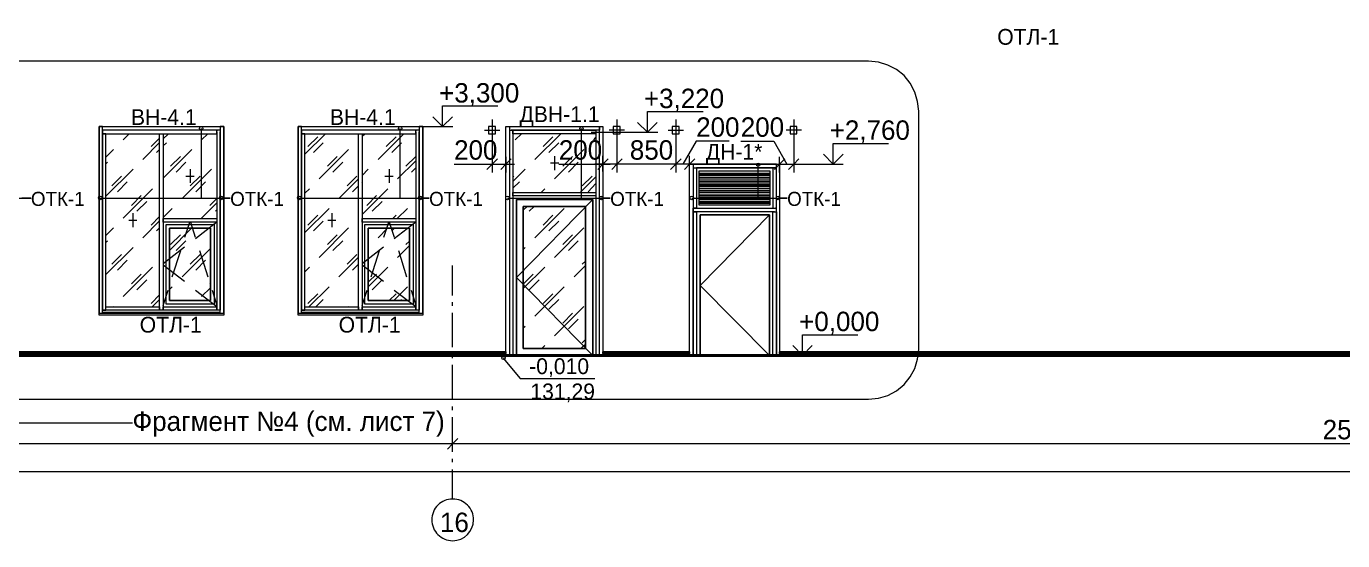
# Model space of a CAD drawing. Header units: millimetres. Extents: x 2294 to 908349, y -83289 to 219220.
# Drawn here: x 385854 to 404842, y 90646 to 98066 of the extents above; entities that cross this region are included whole.
import ezdxf

# ---------------------------------------------------------------- set-up
doc = ezdxf.new("R2010")
doc.units = ezdxf.units.MM
doc.layers.add('PDF _Геометрия', color=7, linetype='Continuous')
doc.layers.add('PDF _Текст', color=7, linetype='Continuous')

msp = doc.modelspace()

# ---------------------------------------------------------------- linework, layer by layer
at = {"layer": 'PDF _Геометрия', "lineweight": 9}
for points in [[(381177, 93401.5), (381177, 93367.7), (365391.9, 93367.7), (381177, 93367.7), (381177, 96618.7), (383052.2, 96618.7), (383052.2, 93367.7), (391683.4, 93367.7), (392771.3, 93367.7), (392771.3, 96618.7), (394172.5, 96618.7), (394172.5, 93367.7), (395421.2, 93367.7), (395421.2, 96076.8), (396720.8, 96076.8), (396720.8, 93367.7), (406152, 93367.7), (406152, 96618.7), (409999.9, 96618.7), (409999.9, 93367.7), (418228.9, 93367.7), (418250.1, 93367.7), (418250.1, 107116.7)], [(398727.2, 96843), (398710.3, 96982.7), (398672.2, 97118.2), (398604.5, 97245.2), (398515.6, 97355.2), (398405.5, 97444.1), (398282.8, 97507.6), (398147.3, 97549.9), (398003.4, 97562.6), (381126.2, 97562.6), (380982.2, 97549.9), (380846.8, 97507.6), (380724, 97444.1), (380614, 97355.2), (380525.1, 97245.2), (380457.3, 97118.2), (380419.2, 96982.7), (380402.3, 96843)], [(391425.2, 96618.7), (391734.2, 96618.7), (391857, 96618.7), (391857, 96919.2), (392657, 96919.2)], [(394003.1, 96538.2), (394498.4, 96538.2), (394815.9, 96538.2), (394815.9, 96838.8), (395615.9, 96838.8)], [(398727.2, 93388.8), (398727.2, 96847.2)], [(392572.4, 96720.3), (392572.4, 96419.7), (392572.4, 96076.8), (392572.4, 95958.3)], [(394371.4, 96720.3), (394371.4, 96419.7), (394371.4, 96076.8), (394053.9, 96076.8)], [(395222.3, 96720.3), (395222.3, 96419.7), (395222.3, 96076.8), (394371.4, 96076.8), (394371.4, 95958.3)], [(396923.9, 96720.3), (396923.9, 96419.7), (396923.9, 96076.8), (396923.9, 95958.3)], [(385498.9, 96593.3), (385498.9, 95585.8), (385922.2, 95585.8), (385791, 95585.8)], [(386955.1, 93926.4), (386955.1, 93994.2), (386955.1, 95268.3), (386955.1, 93968.8), (387001.7, 93968.8), (387001.7, 95268.3), (387001.7, 96517.1), (386955.1, 96517.1), (386955.1, 95268.3), (386955.1, 96542.5), (386955.1, 96618.7), (386904.3, 96618.7), (386904.3, 96542.5), (386904.3, 95268.3), (386904.3, 93994.2), (386904.3, 93918), (386904.3, 96618.7), (388703.3, 96618.7), (388703.3, 93918), (388703.3, 93994.2), (388703.3, 95268.3), (388703.3, 96542.5), (388703.3, 96618.7), (388652.5, 96618.7), (388652.5, 96542.5)], [(387251.4, 96428.2), (387340.3, 96517.1)], [(388601.8, 96542.5), (388601.8, 95268.3), (388601.8, 93968.8), (387827.1, 93968.8), (387827.1, 94019.6), (388601.8, 94019.6)], [(387827.1, 96440.9), (387907.5, 96517.1)], [(388652.5, 93926.4), (388652.5, 93994.2), (388652.5, 95268.3), (388652.5, 96542.5), (388652.5, 95268.3), (388652.5, 93968.8), (388601.8, 93968.8), (388601.8, 94019.6), (388292.7, 94256.6)], [(388377.4, 96593.3), (388377.4, 95585.8), (388796.5, 95585.8), (388665.2, 95585.8)], [(388381.6, 96428.2), (388470.5, 96517.1)], [(388601.8, 96567.9), (388601.8, 96559.4)], [(389825.1, 93926.4), (389825.1, 93994.2), (389825.1, 95268.3), (389825.1, 93968.8), (389871.7, 93968.8), (389871.7, 95268.3), (389871.7, 96517.1), (389825.1, 96517.1), (389825.1, 95268.3), (389825.1, 96542.5), (389825.1, 96618.7), (389774.3, 96618.7), (389774.3, 96542.5), (389774.3, 95268.3), (389774.3, 93994.2), (389774.3, 93918), (389774.3, 96618.7), (391573.4, 96618.7), (391573.4, 93918), (391573.4, 93994.2), (391573.4, 95268.3), (391573.4, 96542.5), (391573.4, 96618.7), (391522.6, 96618.7), (391522.6, 96542.5)], [(389871.7, 96220.8), (390168, 96517.1)], [(389914, 96330.8), (390057.9, 96470.5)], [(391471.8, 96542.5), (391471.8, 95268.3), (391471.8, 93968.8), (390697.1, 93968.8), (390697.1, 94019.6), (391471.8, 94019.6)], [(390697.1, 96483.2), (390735.2, 96517.1)], [(390929.9, 96144.6), (391298.2, 96517.1)], [(391044.2, 96330.8), (391188.2, 96470.5)], [(391522.6, 93926.4), (391522.6, 93994.2), (391522.6, 95268.3), (391522.6, 96542.5), (391522.6, 95268.3), (391522.6, 93968.8), (391471.8, 93968.8), (391471.8, 94019.6), (391162.8, 94256.6)], [(391243.2, 96593.3), (391243.2, 95585.8), (391666.5, 95585.8), (391535.3, 95585.8)], [(391471.8, 96567.9), (391471.8, 96559.4)], [(391704.6, 96618.7), (392005.1, 96618.7)], [(392462.3, 96567.9), (392682.4, 96567.9)], [(392834.8, 96567.9), (392822.1, 96567.9), (392872.9, 96567.9), (392872.9, 95640.8), (392872.9, 93316.9)], [(392822.1, 96567.9), (392822.1, 95640.8), (392822.1, 93316.9)], [(392847.5, 96618.7), (394096.3, 96618.7), (394121.7, 96618.7), (394121.7, 96567.9), (394096.3, 96567.9), (392847.5, 96567.9)], [(392906.8, 96428.2), (392995.7, 96517.1)], [(393190.4, 96144.6), (393562.9, 96517.1)], [(393308.9, 96330.8), (393448.6, 96470.5)], [(393859.2, 96593.3), (393859.2, 95585.8), (394278.3, 95585.8), (394147.1, 95585.8)], [(394041.2, 96428.2), (394070.9, 96462)], [(394121.7, 93316.9), (394121.7, 95640.8), (394121.7, 96542.5), (394121.7, 96618.7), (394172.5, 96618.7), (394172.5, 96542.5), (394172.5, 95640.8), (394172.5, 93316.9), (394121.7, 93316.9), (394121.7, 95640.8), (394121.7, 96567.9), (394070.9, 96567.9), (394070.9, 95640.8), (394070.9, 93316.9)], [(394481.5, 96567.9), (394261.4, 96567.9)], [(394663.5, 96538.2), (394964, 96538.2)], [(395112.2, 96567.9), (395332.3, 96567.9)], [(397034, 96567.9), (396813.9, 96567.9)], [(387001.7, 96178.4), (387111.7, 96288.5)], [(387535, 96144.6), (387776.3, 96390.1)], [(387653.5, 96330.8), (387776.3, 96453.6)], [(387734, 96246.2), (387776.3, 96288.5)], [(387827.1, 96339.3), (387877.9, 96385.8)], [(387827.1, 95873.6), (388241.9, 96288.5)], [(389998.7, 96246.2), (390138.4, 96385.8)], [(390079.1, 95865.2), (390502.4, 96288.5)], [(390646.3, 96428.2), (390646.3, 96432.4)], [(391128.9, 96246.2), (391268.6, 96385.8)], [(393389.3, 96246.2), (393533.3, 96385.8)], [(393474, 95865.2), (393897.3, 96288.5)], [(395992.7, 96407), (395518.6, 96407), (395323.9, 96076.8)], [(396162, 96407), (396636.1, 96407), (396822.4, 96076.8)], [(396521.8, 96076.8), (396881.6, 96076.8), (397491.2, 96076.8), (397491.2, 96377.4), (398291.2, 96377.4)], [(387001.7, 96081.1), (387027.1, 96106.5)], [(387932.9, 96047.2), (388076.9, 96186.9)], [(388017.6, 95962.5), (388157.3, 96106.5)], [(390197.6, 96047.2), (390337.3, 96186.9)], [(390278, 95962.5), (390422, 96106.5)], [(391209.3, 95865.2), (391471.8, 96123.4)], [(391327.8, 96047.2), (391471.8, 96186.9)], [(392771.3, 96182.7), (392771.3, 96076.8), (392771.3, 95958.3)], [(393533.3, 96093.8), (393414.7, 96093.8)], [(393474, 96191.1), (393474, 95992.2)], [(393592.5, 96047.2), (393732.2, 96186.9)], [(393673, 95962.5), (393816.9, 96106.5)], [(394172.5, 95971), (394172.5, 96076.8), (394172.5, 96195.4)], [(395421.2, 95971), (395421.2, 96076.8), (395421.2, 96195.4)], [(396720.8, 95958.3), (396720.8, 96076.8), (396720.8, 95416.5), (396720.8, 93316.9), (396674.2, 93316.9), (396674.2, 95416.5), (396674.2, 96076.8), (396720.8, 96076.8), (396720.8, 96182.7)], [(387001.7, 95615.4), (387395.3, 96004.9)], [(387086.3, 95763.6), (387226, 95903.3)], [(388102.3, 95581.6), (388525.6, 96004.9)], [(388157.3, 95903.3), (388275.8, 95903.3)], [(388216.5, 96004.9), (388216.5, 95805.9)], [(388216.5, 95763.6), (388360.5, 95903.3)], [(390481.2, 95763.6), (390620.9, 95903.3)], [(390697.1, 95916), (390786, 96004.9)], [(391027.3, 95903.3), (391145.8, 95903.3)], [(391086.6, 96004.9), (391086.6, 95805.9)], [(391412.5, 95962.5), (391471.8, 96026)], [(392026.3, 96076.8), (392500.4, 96076.8), (392674, 96076.8)], [(392453.8, 96076.8), (392894.1, 96076.8)], [(392872.9, 95827.1), (393050.7, 96004.9)], [(392872.9, 95894.8), (392885.6, 95903.3)], [(393537.5, 96076.8), (394011.6, 96076.8), (394274.1, 96076.8)], [(393842.3, 95666.2), (394070.9, 95894.8)], [(393871.9, 95763.6), (394015.8, 95903.3)], [(395544, 96076.8), (395222.3, 96076.8), (395222.3, 95958.3)], [(395472, 96026), (396674.2, 96026), (396674.2, 96076.8), (395472, 96076.8), (395472, 96026), (395522.8, 96026), (395522.8, 95441.9), (395472, 95441.9)], [(396674.2, 96026), (396623.4, 96026), (395522.8, 96026)], [(395560.9, 95928.7), (396581.1, 95928.7)], [(396407.5, 96068.4), (396407.5, 95585.8), (396830.8, 95585.8), (396699.6, 95585.8)], [(396602.2, 96076.8), (397042.5, 96076.8)], [(396623.4, 96026), (396623.4, 95441.9), (396674.2, 95441.9), (396661.5, 95441.9)], [(397343, 96076.8), (397639.3, 96076.8)], [(387171, 95678.9), (387310.7, 95822.8)], [(387251.4, 95297.9), (387674.7, 95721.3)], [(388301.2, 95678.9), (388440.9, 95822.8)], [(389871.7, 95657.8), (389939.4, 95721.3)], [(390362.7, 95581.6), (390646.3, 95865.2)], [(390561.7, 95678.9), (390646.3, 95763.6)], [(390697.1, 95814.4), (390705.6, 95822.8)], [(390697.1, 95348.7), (391069.6, 95721.3)], [(392872.9, 95729.7), (392966, 95822.8)], [(393279.3, 95666.2), (393334.3, 95721.3)], [(393956.6, 95678.9), (394070.9, 95797.4)], [(395560.9, 95877.9), (396581.1, 95877.9)], [(395560.9, 95827.1), (396581.1, 95827.1)], [(395560.9, 95776.3), (396581.1, 95776.3)], [(395560.9, 95729.7), (396581.1, 95729.7)], [(383975, 95585.8), (385922.2, 95585.8)], [(386917, 95585.8), (388796.5, 95585.8)], [(387369.9, 95480), (387509.6, 95623.9)], [(387450.4, 95399.5), (387594.3, 95539.2)], [(388381.6, 95297.9), (388601.8, 95518.1)], [(388500.2, 95480), (388601.8, 95581.6)], [(389787, 95585.8), (391666.5, 95585.8)], [(390764.8, 95480), (390904.5, 95623.9)], [(390845.3, 95399.5), (390989.2, 95539.2)], [(392796.7, 95585.8), (394278.3, 95585.8)], [(394024.3, 95568.9), (392923.7, 94442.9), (394024.3, 93316.9), (394024.3, 95568.9), (392923.7, 95568.9), (392923.7, 93316.9)], [(395455.1, 95585.8), (396830.8, 95585.8)], [(395560.9, 95678.9), (396581.1, 95678.9)], [(395560.9, 95628.1), (396581.1, 95628.1)], [(395560.9, 95577.3), (396581.1, 95577.3)], [(395560.9, 95526.5), (396581.1, 95526.5)], [(387391.1, 95369.9), (387391.1, 95166.7)], [(387653.5, 95196.4), (387776.3, 95323.3)], [(387827.1, 95306.4), (387958.3, 95437.6)], [(388584.8, 95399.5), (388601.8, 95416.5)], [(389871.7, 95090.5), (390223, 95437.6)], [(389914, 95196.4), (390057.9, 95340.3)], [(390261.1, 95369.9), (390261.1, 95166.7)], [(391141.6, 95293.7), (391188.2, 95340.3)], [(391205.1, 95293.7), (391353.2, 95437.6)], [(393021.1, 95412.2), (393080.3, 95467.3)], [(393110, 95399.5), (393177.7, 95467.3)], [(393190.4, 95014.3), (393613.7, 95437.6)], [(393308.9, 95196.4), (393448.6, 95340.3)], [(396648.8, 95391.1), (395497.4, 95391.1), (395472, 95391.1), (395472, 95441.9), (395497.4, 95441.9), (396648.8, 95441.9)], [(395472, 93316.9), (395472, 95391.1), (395522.8, 95391.1), (395522.8, 93316.9)], [(396572.6, 95344.5), (395573.6, 94328.6), (396572.6, 93316.9), (396572.6, 95344.5), (395573.6, 95344.5), (395573.6, 93316.9)], [(396623.4, 93316.9), (396623.4, 95391.1), (396674.2, 95391.1)], [(396661.5, 95391.1), (396674.2, 95391.1), (396674.2, 93316.9)], [(387001.7, 95048.2), (387111.7, 95158.3)], [(387331.8, 95268.3), (387450.4, 95268.3)], [(387535, 95014.3), (387776.3, 95259.9)], [(387734, 95115.9), (387776.3, 95158.3)], [(387920.2, 94832.3), (388237.7, 95154)], [(388140.3, 95022.8), (388212.3, 95242.9)], [(388220.8, 95242.9), (388288.5, 95022.8)], [(388601.8, 95242.9), (388292.7, 95001.6)], [(389998.7, 95115.9), (390138.4, 95255.6)], [(390079.1, 94730.7), (390502.4, 95158.3)], [(390201.8, 95268.3), (390320.4, 95268.3)], [(390646.3, 95297.9), (390646.3, 95297.9)], [(390929.9, 95014.3), (391065.4, 95154)], [(391010.4, 95022.8), (391082.3, 95242.9)], [(391086.6, 95242.9), (391158.5, 95022.8)], [(391128.9, 95115.9), (391167, 95154)], [(391471.8, 95242.9), (391162.8, 95001.6)], [(393389.3, 95115.9), (393533.3, 95255.6)], [(393474, 94730.7), (393897.3, 95158.3)], [(387001.7, 94950.8), (387027.1, 94972)], [(387932.9, 94917), (388076.9, 95056.7)], [(388017.6, 94832.3), (388157.3, 94972)], [(390197.6, 94917), (390337.3, 95056.7)], [(390278, 94832.3), (390422, 94972)], [(391327.8, 94917), (391382.9, 94967.8)], [(393592.5, 94917), (393732.2, 95056.7)], [(393673, 94832.3), (393816.9, 94972)], [(387001.7, 94485.2), (387395.3, 94874.6)], [(387086.3, 94633.4), (387226, 94773)], [(388136.1, 94878.9), (387827.1, 94637.6)], [(387958.3, 94451.3), (388081.1, 94832.3)], [(388102.3, 94451.3), (388512.9, 94861.9)], [(388216.5, 94633.4), (388360.5, 94773)], [(388352, 94832.3), (388470.5, 94451.3)], [(390481.2, 94633.4), (390620.9, 94773)], [(391006.1, 94878.9), (390697.1, 94637.6)], [(390828.3, 94451.3), (390951.1, 94832.3)], [(391209.3, 94730.7), (391382.9, 94904.3)], [(391222, 94832.3), (391340.5, 94451.3)], [(393021.1, 94845), (393050.7, 94874.6)], [(387171, 94548.7), (387310.7, 94692.6)], [(387251.4, 94167.7), (387674.7, 94591)], [(388136.1, 94383.6), (387827.1, 94620.7)], [(388301.2, 94548.7), (388440.9, 94692.6)], [(389871.7, 94523.3), (389939.4, 94591)], [(390362.7, 94451.3), (390646.3, 94735)], [(390561.7, 94548.7), (390646.3, 94633.4)], [(391006.1, 94383.6), (390697.1, 94620.7)], [(390786, 94307.4), (391069.6, 94591)], [(392000.9, 94184.7), (392000.9, 94616.4)], [(393021.1, 94282), (393334.3, 94591)], [(393757.6, 94451.3), (393922.7, 94616.4)], [(393871.9, 94633.4), (393922.7, 94679.9)], [(387369.9, 94349.7), (387509.6, 94489.4)], [(387450.4, 94265.1), (387594.3, 94409)], [(390786, 94375.1), (390904.5, 94489.4)], [(390845.3, 94265.1), (390989.2, 94409)], [(393025.3, 94349.7), (393165, 94489.4)], [(393110, 94265.1), (393249.7, 94409)], [(387653.5, 94066.1), (387776.3, 94193.1)], [(387827.1, 94040.7), (387899.1, 94260.8)], [(387920.2, 94269.3), (387958.3, 94307.4)], [(388381.6, 94167.7), (388512.9, 94294.7)], [(388500.2, 94349.7), (388512.9, 94362.4)], [(388534, 94260.8), (388601.8, 94040.7)], [(389914, 94066.1), (390057.9, 94205.8)], [(389930.9, 94019.6), (390223, 94307.4)], [(390697.1, 94040.7), (390769.1, 94260.8)], [(391086.6, 94108.5), (391188.2, 94205.8)], [(391154.3, 94108.5), (391353.2, 94307.4)], [(391404, 94260.8), (391471.8, 94040.7)], [(393190.4, 93884.1), (393613.7, 94307.4)], [(393308.9, 94066.1), (393448.6, 94205.8)], [(387103.2, 94019.6), (387111.7, 94023.8)], [(387670.5, 94019.6), (387776.3, 94125.4)], [(387767.8, 94019.6), (387776.3, 94028)], [(390032.5, 94019.6), (390138.4, 94125.4)], [(390498.2, 94019.6), (390502.4, 94023.8)], [(390646.3, 94167.7), (390646.3, 94167.7)], [(391251.6, 94108.5), (391268.6, 94125.4)], [(392000.9, 94032.3), (392000.9, 94087.3)], [(393389.3, 93985.7), (393533.3, 94125.4)], [(393474, 93600.5), (393897.3, 94023.8)], [(388703.3, 93930.7), (388703.3, 93926.4), (388703.3, 93901), (386904.3, 93901), (386904.3, 93926.4), (386904.3, 93930.7)], [(386904.3, 93926.4), (388703.3, 93926.4)], [(386904.3, 93905.3), (386904.3, 93909.5)], [(388652.5, 93968.8), (386955.1, 93968.8)], [(388652.5, 93939.1), (386955.1, 93939.1), (388652.5, 93939.1)], [(388652.5, 93939.1), (386955.1, 93939.1)], [(388703.3, 93909.5), (388703.3, 93905.3)], [(391573.4, 93934.9), (391573.4, 93926.4), (391573.4, 93901), (389774.3, 93901), (389774.3, 93926.4), (389774.3, 93930.7)], [(389774.3, 93926.4), (391573.4, 93926.4)], [(389774.3, 93905.3), (389774.3, 93909.5)], [(391522.6, 93968.8), (389825.1, 93968.8)], [(391522.6, 93939.1), (389825.1, 93939.1), (391522.6, 93939.1)], [(391522.6, 93939.1), (389825.1, 93939.1)], [(391573.4, 93909.5), (391573.4, 93905.3)], [(392000.9, 93435.4), (392000.9, 93934.9)], [(393592.5, 93782.5), (393732.2, 93926.4)], [(393673, 93702.1), (393816.9, 93841.8)], [(393021.1, 93714.8), (393050.7, 93740.2)], [(396416, 93316.9), (396877.4, 93316.9), (397050.9, 93316.9), (397050.9, 93617.4), (397851, 93617.4)], [(393292, 93418.5), (393334.3, 93460.8)], [(393855, 93418.5), (393922.7, 93482)], [(393871.9, 93498.9), (393922.7, 93549.7)], [(312732.6, 93308.4), (420624.8, 93308.4)], [(380402.3, 93405.8), (380419.2, 93266.1), (380457.3, 93130.6), (380525.1, 93007.9), (380614, 92897.8), (380724, 92808.9), (380846.8, 92741.2), (380982.2, 92703.1), (381126.2, 92686.2), (398003.4, 92686.2), (398147.3, 92703.1), (398282.8, 92741.2), (398405.5, 92808.9), (398515.6, 92897.8), (398604.5, 93007.9), (398672.2, 93130.6), (398710.3, 93266.1), (398727.2, 93405.8)], [(383052.2, 93367.7), (392771.3, 93367.7), (392771.3, 93346.5), (383052.2, 93346.5), (383052.2, 93367.7), (392771.3, 93367.7), (383052.2, 93367.7), (383052.2, 93401.5)], [(392000.9, 93278.8), (392000.9, 93333.8)], [(392733.2, 93278.8), (392978.7, 92986.7), (394053.9, 92986.7)], [(396898.5, 93316.9), (397199.1, 93316.9)], [(392000.9, 92681.9), (392000.9, 93181.4)], [(385528.6, 92690.4), (385528.6, 92347.5), (387386.9, 92347.5)], [(392000.9, 92529.5), (392000.9, 92580.3)], [(392000.9, 91928.4), (392000.9, 92427.9)], [(392000.9, 91936.9), (392000.9, 92042.7), (392000.9, 92161.3)], [(418021.5, 92042.7), (392000.9, 92042.7), (365705.1, 92042.7), (365256.4, 92042.7), (340958.7, 92042.7), (340708.9, 92042.7), (314290.4, 92042.7)], [(392000.9, 91776), (392000.9, 91826.8)], [(418351.7, 91640.6), (313939, 91640.6)], [(392000.9, 91242.7), (392000.9, 91674.4)]]:
    msp.add_lwpolyline(points, dxfattribs=at)
at = {"layer": 'PDF _Геометрия', "lineweight": 18}
for points in [[(391717.3, 96758.4), (391857, 96618.7), (392000.9, 96758.4)], [(394672, 96677.9), (394815.9, 96538.2), (394955.6, 96677.9)], [(392648.6, 96153), (392572.4, 96076.8), (392496.2, 96000.6)], [(392847.5, 96153), (392771.3, 96076.8), (392699.4, 96000.6)], [(394096.3, 96000.6), (394172.5, 96076.8), (394248.7, 96153)], [(394299.4, 96000.6), (394371.4, 96076.8), (394447.6, 96153)], [(395146.1, 96000.6), (395222.3, 96076.8), (395298.5, 96153)], [(395349.2, 96000.6), (395421.2, 96076.8), (395497.4, 96153)], [(396797, 96153), (396720.8, 96076.8), (396648.8, 96000.6)], [(396995.9, 96153), (396923.9, 96076.8), (396847.8, 96000.6)], [(397351.5, 96220.8), (397491.2, 96076.8), (397635.1, 96220.8)], [(396911.2, 93460.8), (397050.9, 93316.9), (397190.6, 93460.8)], [(391928.9, 91966.5), (392000.9, 92042.7), (392077.1, 92118.9)]]:
    msp.add_lwpolyline(points, dxfattribs=at)
at = {"layer": 'PDF _Геометрия', "lineweight": 9}
for points in [[(387801.7, 96567.9), (386955.1, 96567.9), (386955.1, 96517.1), (387801.7, 96517.1), (388601.8, 96517.1), (388601.8, 96567.9), (387801.7, 96567.9), (386980.5, 96567.9), (386955.1, 96567.9), (386955.1, 96618.7), (386980.5, 96618.7), (387801.7, 96618.7), (388627.1, 96618.7), (388652.5, 96618.7), (388652.5, 96567.9), (388627.1, 96567.9)], [(387827.1, 93968.8), (387776.3, 93968.8), (387001.7, 93968.8), (387001.7, 94019.6), (387776.3, 94019.6), (387776.3, 93968.8), (387776.3, 95268.3), (387776.3, 96517.1), (387827.1, 96517.1), (387827.1, 95268.3)], [(390671.7, 96567.9), (389825.1, 96567.9), (389825.1, 96517.1), (390671.7, 96517.1), (391471.8, 96517.1), (391471.8, 96567.9), (390671.7, 96567.9), (389846.3, 96567.9), (389825.1, 96567.9), (389825.1, 96618.7), (389846.3, 96618.7), (390671.7, 96618.7), (391497.2, 96618.7), (391522.6, 96618.7), (391522.6, 96567.9), (391497.2, 96567.9)], [(390697.1, 93968.8), (390646.3, 93968.8), (389871.7, 93968.8), (389871.7, 94019.6), (390646.3, 94019.6), (390646.3, 93968.8), (390646.3, 95268.3), (390646.3, 96517.1), (390697.1, 96517.1), (390697.1, 95268.3)], [(392623.2, 96618.7), (392521.6, 96618.7), (392521.6, 96517.1), (392623.2, 96517.1)], [(392771.3, 93316.9), (392771.3, 95640.8), (392771.3, 96542.5), (392771.3, 96618.7), (392822.1, 96618.7), (392822.1, 96542.5), (392822.1, 95640.8), (392822.1, 93316.9)], [(392872.9, 96567.9), (394070.9, 96567.9), (394070.9, 96517.1), (392872.9, 96517.1)], [(394320.6, 96618.7), (394320.6, 96517.1), (394422.2, 96517.1), (394422.2, 96618.7)], [(395273.1, 96618.7), (395171.5, 96618.7), (395171.5, 96517.1), (395273.1, 96517.1)], [(396873.2, 96618.7), (396873.2, 96517.1), (396970.5, 96517.1), (396970.5, 96618.7)], [(395421.2, 95416.5), (395421.2, 96076.8), (395472, 96076.8), (395472, 95416.5), (395472, 93316.9), (395421.2, 93316.9)], [(396581.1, 95484.2), (395560.9, 95484.2), (395560.9, 95979.5), (396581.1, 95979.5)], [(395560.9, 95979.5), (396581.1, 95979.5), (396581.1, 95484.2), (395560.9, 95484.2)], [(392872.9, 95666.2), (394070.9, 95666.2), (394070.9, 95619.7), (392872.9, 95619.7)], [(392923.7, 93316.9), (392923.7, 95568.9), (394024.3, 95568.9), (394024.3, 93316.9)], [(393021.1, 95467.3), (393922.7, 95467.3), (393922.7, 93418.5), (393021.1, 93418.5)], [(393922.7, 95467.3), (393021.1, 95467.3), (393021.1, 93418.5), (393922.7, 93418.5)], [(395573.6, 93316.9), (395573.6, 95344.5), (396572.6, 95344.5), (396572.6, 93316.9)], [(388601.8, 95242.9), (387827.1, 95242.9), (387827.1, 95293.7), (388601.8, 95293.7)], [(387869.4, 95204.8), (388563.7, 95204.8), (388563.7, 94057.7), (387869.4, 94057.7)], [(388563.7, 95204.8), (388563.7, 94057.7), (387869.4, 94057.7), (387869.4, 95204.8)], [(388512.9, 95154), (387920.2, 95154), (387920.2, 94108.5), (388512.9, 94108.5)], [(387920.2, 94108.5), (387920.2, 95154), (388512.9, 95154), (388512.9, 94108.5)], [(391471.8, 95242.9), (390697.1, 95242.9), (390697.1, 95293.7), (391471.8, 95293.7)], [(390739.4, 95204.8), (391433.7, 95204.8), (391433.7, 94057.7), (390739.4, 94057.7)], [(391433.7, 95204.8), (391433.7, 94057.7), (390739.4, 94057.7), (390739.4, 95204.8)], [(391382.9, 95154), (390786, 95154), (390786, 94108.5), (391382.9, 94108.5)], [(390786, 94108.5), (390786, 95154), (391382.9, 95154), (391382.9, 94108.5)], [(394172.5, 93367.7), (395421.2, 93367.7)], [(395421.2, 93346.5), (394172.5, 93346.5), (394172.5, 93367.7), (395421.2, 93367.7)], [(396720.8, 93367.7), (406152, 93367.7)], [(406152, 93346.5), (396720.8, 93346.5), (396720.8, 93367.7), (406152, 93367.7)]]:
    msp.add_lwpolyline(points, close=True, dxfattribs=at)
at = {"layer": 'PDF _Геометрия', "color": 250, "lineweight": 9, "true_color": 0x262626}
for points in [[(395560.9, 95945.6), (396581.1, 95945.6)], [(395560.9, 95916), (396581.1, 95916)], [(395560.9, 95886.3), (396581.1, 95886.3)], [(395560.9, 95852.5), (396581.1, 95852.5)], [(395560.9, 95822.8), (396581.1, 95822.8)], [(395560.9, 95793.2), (396581.1, 95793.2)], [(395560.9, 95759.4), (396581.1, 95759.4)], [(395560.9, 95729.7), (396581.1, 95729.7)], [(395560.9, 95700.1), (396581.1, 95700.1)], [(395560.9, 95666.2), (396581.1, 95666.2)], [(395560.9, 95636.6), (396581.1, 95636.6)], [(395560.9, 95607), (396581.1, 95607)], [(395560.9, 95573.1), (396581.1, 95573.1)], [(395560.9, 95543.5), (396581.1, 95543.5)], [(395560.9, 95513.8), (396581.1, 95513.8)]]:
    msp.add_lwpolyline(points, dxfattribs=at)
at = {"layer": 'PDF _Геометрия', "lineweight": 40}
msp.add_lwpolyline([(418889.3, 93316.9), (313363.3, 93316.9)], dxfattribs=at)
at = {"layer": 'PDF _Геометрия', "lineweight": 18}
msp.add_lwpolyline([(392005.1, 91246.9, 0.4225352), (391704.6, 90946.4, 0.4172634), (392005.1, 90645.8, 0.4119718), (392305.7, 90946.4, 0.4172634)], format="xyb", close=True, dxfattribs=at)
at = {"layer": 'PDF _Геометрия', "lineweight": 9}
for points in [[(388352, 96593.3), (388352, 96610.2), (388360.5, 96618.7), (388377.4, 96618.7)], [(388352, 96593.3), (388352, 96610.2), (388360.5, 96618.7), (388377.4, 96618.7)], [(388377.4, 96567.9), (388360.5, 96567.9), (388352, 96580.6), (388352, 96593.3)], [(388377.4, 96567.9), (388360.5, 96567.9), (388352, 96580.6), (388352, 96593.3)], [(388377.4, 96618.7), (388390.1, 96618.7), (388402.8, 96610.2), (388402.8, 96593.3)], [(388377.4, 96618.7), (388390.1, 96618.7), (388402.8, 96610.2), (388402.8, 96593.3)], [(388402.8, 96593.3), (388402.8, 96580.6), (388390.1, 96567.9), (388377.4, 96567.9)], [(388402.8, 96593.3), (388402.8, 96580.6), (388390.1, 96567.9), (388377.4, 96567.9)], [(391222, 96593.3), (391222, 96610.2), (391230.5, 96618.7), (391247.4, 96618.7)], [(391222, 96593.3), (391222, 96610.2), (391230.5, 96618.7), (391247.4, 96618.7)], [(391247.4, 96567.9), (391230.5, 96567.9), (391222, 96580.6), (391222, 96593.3)], [(391247.4, 96567.9), (391230.5, 96567.9), (391222, 96580.6), (391222, 96593.3)], [(391247.4, 96618.7), (391260.1, 96618.7), (391272.8, 96610.2), (391272.8, 96593.3)], [(391247.4, 96618.7), (391260.1, 96618.7), (391272.8, 96610.2), (391272.8, 96593.3)], [(391272.8, 96593.3), (391272.8, 96580.6), (391260.1, 96567.9), (391247.4, 96567.9)], [(391272.8, 96593.3), (391272.8, 96580.6), (391260.1, 96567.9), (391247.4, 96567.9)], [(393838, 96593.3), (393838, 96610.2), (393846.5, 96618.7), (393859.2, 96618.7)], [(393838, 96593.3), (393838, 96610.2), (393846.5, 96618.7), (393859.2, 96618.7)], [(393859.2, 96567.9), (393846.5, 96567.9), (393838, 96580.6), (393838, 96593.3)], [(393859.2, 96567.9), (393846.5, 96567.9), (393838, 96580.6), (393838, 96593.3)], [(393859.2, 96618.7), (393871.9, 96618.7), (393884.6, 96610.2), (393884.6, 96593.3)], [(393859.2, 96618.7), (393871.9, 96618.7), (393884.6, 96610.2), (393884.6, 96593.3)], [(393884.6, 96593.3), (393884.6, 96580.6), (393871.9, 96567.9), (393859.2, 96567.9)], [(393884.6, 96593.3), (393884.6, 96580.6), (393871.9, 96567.9), (393859.2, 96567.9)], [(396386.3, 96072.6), (396386.3, 96085.3), (396394.8, 96093.8), (396411.7, 96093.8)], [(396386.3, 96072.6), (396386.3, 96085.3), (396394.8, 96093.8), (396411.7, 96093.8)], [(396411.7, 96093.8), (396424.4, 96093.8), (396437.1, 96085.3), (396437.1, 96072.6)], [(396411.7, 96093.8), (396424.4, 96093.8), (396437.1, 96085.3), (396437.1, 96072.6)], [(396411.7, 96047.2), (396394.8, 96047.2), (396386.3, 96059.9), (396386.3, 96072.6)], [(396411.7, 96047.2), (396394.8, 96047.2), (396386.3, 96059.9), (396386.3, 96072.6)], [(396437.1, 96072.6), (396437.1, 96059.9), (396424.4, 96047.2), (396411.7, 96047.2)], [(396437.1, 96072.6), (396437.1, 96059.9), (396424.4, 96047.2), (396411.7, 96047.2)], [(386895.8, 95590), (386895.8, 95607), (386904.3, 95615.4), (386921.2, 95615.4)], [(386895.8, 95590), (386895.8, 95607), (386904.3, 95615.4), (386921.2, 95615.4)], [(386921.2, 95564.6), (386904.3, 95564.6), (386895.8, 95577.3), (386895.8, 95590)], [(386921.2, 95564.6), (386904.3, 95564.6), (386895.8, 95577.3), (386895.8, 95590)], [(386921.2, 95615.4), (386933.9, 95615.4), (386946.6, 95607), (386946.6, 95590)], [(386921.2, 95615.4), (386933.9, 95615.4), (386946.6, 95607), (386946.6, 95590)], [(386946.6, 95590), (386946.6, 95577.3), (386933.9, 95564.6), (386921.2, 95564.6)], [(386946.6, 95590), (386946.6, 95577.3), (386933.9, 95564.6), (386921.2, 95564.6)], [(388639.8, 95590), (388639.8, 95607), (388648.3, 95615.4), (388665.2, 95615.4)], [(388639.8, 95590), (388639.8, 95607), (388648.3, 95615.4), (388665.2, 95615.4)], [(388665.2, 95564.6), (388648.3, 95564.6), (388639.8, 95577.3), (388639.8, 95590)], [(388665.2, 95564.6), (388648.3, 95564.6), (388639.8, 95577.3), (388639.8, 95590)], [(388665.2, 95615.4), (388677.9, 95615.4), (388690.6, 95607), (388690.6, 95590)], [(388665.2, 95615.4), (388677.9, 95615.4), (388690.6, 95607), (388690.6, 95590)], [(388690.6, 95590), (388690.6, 95577.3), (388677.9, 95564.6), (388665.2, 95564.6)], [(388690.6, 95590), (388690.6, 95577.3), (388677.9, 95564.6), (388665.2, 95564.6)], [(389765.8, 95590), (389765.8, 95607), (389774.3, 95615.4), (389791.2, 95615.4)], [(389765.8, 95590), (389765.8, 95607), (389774.3, 95615.4), (389791.2, 95615.4)], [(389791.2, 95564.6), (389774.3, 95564.6), (389765.8, 95577.3), (389765.8, 95590)], [(389791.2, 95564.6), (389774.3, 95564.6), (389765.8, 95577.3), (389765.8, 95590)], [(389791.2, 95615.4), (389803.9, 95615.4), (389816.6, 95607), (389816.6, 95590)], [(389791.2, 95615.4), (389803.9, 95615.4), (389816.6, 95607), (389816.6, 95590)], [(389816.6, 95590), (389816.6, 95577.3), (389803.9, 95564.6), (389791.2, 95564.6)], [(389816.6, 95590), (389816.6, 95577.3), (389803.9, 95564.6), (389791.2, 95564.6)], [(391509.9, 95590), (391509.9, 95607), (391518.3, 95615.4), (391535.3, 95615.4)], [(391509.9, 95590), (391509.9, 95607), (391518.3, 95615.4), (391535.3, 95615.4)], [(391535.3, 95564.6), (391518.3, 95564.6), (391509.9, 95577.3), (391509.9, 95590)], [(391535.3, 95564.6), (391518.3, 95564.6), (391509.9, 95577.3), (391509.9, 95590)], [(391535.3, 95615.4), (391548, 95615.4), (391560.7, 95607), (391560.7, 95590)], [(391535.3, 95615.4), (391548, 95615.4), (391560.7, 95607), (391560.7, 95590)], [(391560.7, 95590), (391560.7, 95577.3), (391548, 95564.6), (391535.3, 95564.6)], [(391560.7, 95590), (391560.7, 95577.3), (391548, 95564.6), (391535.3, 95564.6)], [(392771.3, 95590), (392771.3, 95607), (392779.8, 95615.4), (392796.7, 95615.4)], [(392771.3, 95590), (392771.3, 95607), (392779.8, 95615.4), (392796.7, 95615.4)], [(392796.7, 95564.6), (392779.8, 95564.6), (392771.3, 95577.3), (392771.3, 95590)], [(392796.7, 95564.6), (392779.8, 95564.6), (392771.3, 95577.3), (392771.3, 95590)], [(392796.7, 95615.4), (392809.4, 95615.4), (392822.1, 95607), (392822.1, 95590)], [(392796.7, 95615.4), (392809.4, 95615.4), (392822.1, 95607), (392822.1, 95590)], [(392822.1, 95590), (392822.1, 95577.3), (392809.4, 95564.6), (392796.7, 95564.6)], [(392822.1, 95590), (392822.1, 95577.3), (392809.4, 95564.6), (392796.7, 95564.6)], [(394125.9, 95590), (394125.9, 95607), (394134.4, 95615.4), (394151.3, 95615.4)], [(394125.9, 95590), (394125.9, 95607), (394134.4, 95615.4), (394151.3, 95615.4)], [(394151.3, 95564.6), (394134.4, 95564.6), (394125.9, 95577.3), (394125.9, 95590)], [(394151.3, 95564.6), (394134.4, 95564.6), (394125.9, 95577.3), (394125.9, 95590)], [(394151.3, 95615.4), (394164, 95615.4), (394176.7, 95607), (394176.7, 95590)], [(394151.3, 95615.4), (394164, 95615.4), (394176.7, 95607), (394176.7, 95590)], [(394176.7, 95590), (394176.7, 95577.3), (394164, 95564.6), (394151.3, 95564.6)], [(394176.7, 95590), (394176.7, 95577.3), (394164, 95564.6), (394151.3, 95564.6)], [(395429.7, 95590), (395429.7, 95607), (395438.1, 95615.4), (395455.1, 95615.4)], [(395429.7, 95590), (395429.7, 95607), (395438.1, 95615.4), (395455.1, 95615.4)], [(395455.1, 95564.6), (395438.1, 95564.6), (395429.7, 95577.3), (395429.7, 95590)], [(395455.1, 95564.6), (395438.1, 95564.6), (395429.7, 95577.3), (395429.7, 95590)], [(395455.1, 95615.4), (395467.8, 95615.4), (395480.5, 95607), (395480.5, 95590)], [(395455.1, 95615.4), (395467.8, 95615.4), (395480.5, 95607), (395480.5, 95590)], [(395480.5, 95590), (395480.5, 95577.3), (395467.8, 95564.6), (395455.1, 95564.6)], [(395480.5, 95590), (395480.5, 95577.3), (395467.8, 95564.6), (395455.1, 95564.6)], [(396674.2, 95590), (396674.2, 95607), (396682.7, 95615.4), (396699.6, 95615.4)], [(396674.2, 95590), (396674.2, 95607), (396682.7, 95615.4), (396699.6, 95615.4)], [(396699.6, 95564.6), (396682.7, 95564.6), (396674.2, 95577.3), (396674.2, 95590)], [(396699.6, 95564.6), (396682.7, 95564.6), (396674.2, 95577.3), (396674.2, 95590)], [(396699.6, 95615.4), (396712.3, 95615.4), (396725, 95607), (396725, 95590)], [(396699.6, 95615.4), (396712.3, 95615.4), (396725, 95607), (396725, 95590)], [(396725, 95590), (396725, 95577.3), (396712.3, 95564.6), (396699.6, 95564.6)], [(396725, 95590), (396725, 95577.3), (396712.3, 95564.6), (396699.6, 95564.6)], [(392712.1, 93283), (392712.1, 93295.7), (392720.5, 93304.2), (392737.5, 93304.2)], [(392712.1, 93283), (392712.1, 93295.7), (392720.5, 93304.2), (392737.5, 93304.2)], [(392737.5, 93257.6), (392720.5, 93257.6), (392712.1, 93270.3), (392712.1, 93283)], [(392737.5, 93257.6), (392720.5, 93257.6), (392712.1, 93270.3), (392712.1, 93283)], [(392737.5, 93304.2), (392750.1, 93304.2), (392762.8, 93295.7), (392762.8, 93283)], [(392737.5, 93304.2), (392750.1, 93304.2), (392762.8, 93295.7), (392762.8, 93283)], [(392762.8, 93283), (392762.8, 93270.3), (392750.1, 93257.6), (392737.5, 93257.6)], [(392762.8, 93283), (392762.8, 93270.3), (392750.1, 93257.6), (392737.5, 93257.6)]]:
    msp.add_open_spline(points, degree=3, dxfattribs=at)

# ---------------------------------------------------------------- texts
at = {"layer": 'PDF _Текст', "attachment_point": 4, "style": ''}
for s, insert, char_height in [('ОТЛ-1', (399859.6, 97912.1), 227.83), ('+3,300', (391808.5, 97080.1), 280.28), ('+3,220', (394763.1, 96999.7), 280.28), ('ВН-4.1', (387363.9, 96756.5), 227.83), ('ВН-4.1', (390233.7, 96756.5), 227.83), ('ДВН-1.1', (392968.5, 96765), 227.83), ('200', (395516.6, 96610.3), 280.28), ('200', (396160, 96610.3), 280.28), ('+2,760', (397442.6, 96542.5), 280.28), ('200', (392024.4, 96280.1), 280.28), ('200', (393535.6, 96280.1), 280.28), ('850', (394559.9, 96280.1), 280.28), ('ДН-1*', (395656.4, 96223.1), 227.83), ('ОТК-1', (385920.5, 95574.9), 202.67), ('ОТК-1', (388794.7, 95574.9), 202.67), ('ОТК-1', (391664.6, 95574.9), 202.67), ('ОТК-1', (394276.3, 95574.9), 202.67), ('ОТК-1', (396828.8, 95574.9), 202.67), ('ОТЛ-1', (387489.9, 93759.6), 227.83), ('ОТЛ-1', (390359.6, 93759.6), 227.83), ('+0,000', (397002.4, 93782.6), 280.28), ('-0,010', (393108.1, 93141.5), 227.83), ('131,29', (393125, 92777.5), 227.83), ('Фрагмент №4 (см. лист 7)', (387385.1, 92326.5), 280.279), ('25900', (404554, 92246.1), 280.28), ('16', (391821.2, 90908.5), 280.28)]:
    msp.add_mtext(s, dxfattribs=dict(at, insert=insert, char_height=char_height))

doc.saveas('drawing.dxf')
